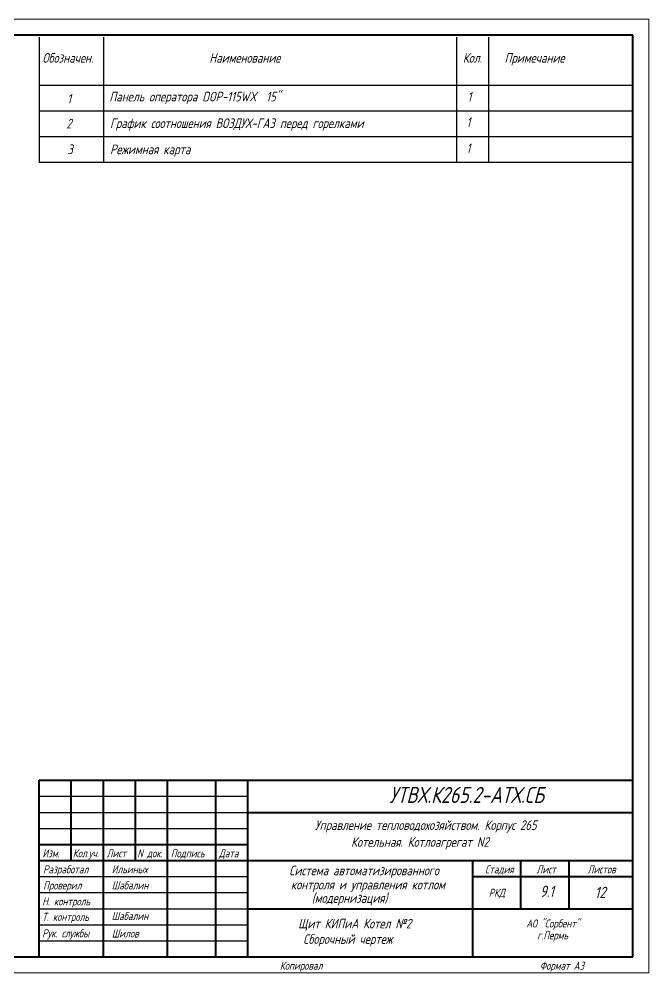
# Model space of a CAD drawing. Extents: x 1296 to 1960, y 266 to 609.
# Drawn here: x 1519.9 to 1716.2, y 312 to 609 of the extents above; entities that cross this region are included whole.
import ezdxf

# ---------------------------------------------------------------- set-up
doc = ezdxf.new("R2010")
doc.units = 0
doc.header["$LTSCALE"] = 20
doc.header["$MEASUREMENT"] = 0
doc.layers.get('0').update_dxf_attribs({"linetype": 'CONTINUOUS'})
for name, color, linetype, lineweight in [('MAIN', 7, 'CONTINUOUS', 50), ('Основная', 7, 'CONTINUOUS', 50), ('Текст', 7, 'CONTINUOUS', 50), ('Тонкая', 7, 'CONTINUOUS', 20)]:
    doc.layers.add(name, color=color, linetype=linetype, lineweight=lineweight)
doc.layers.add('АСУТП', color=7, linetype='CONTINUOUS')
doc.styles.add('GOST тип А', font='', dxfattribs={"oblique": 15})
doc.styles.get("Standard").update_dxf_attribs({"font": '', "oblique": 15, "height": 2.5})
doc.styles.add('АСУТП', font='', dxfattribs={"oblique": 15})
doc.styles.get('GOST тип А').set_extended_font_data('GOST type A')
doc.styles.get('Standard').set_extended_font_data('GOST type A')
doc.styles.get('АСУТП').set_extended_font_data('GOST type A')

msp = doc.modelspace()

# ---------------------------------------------------------------- linework, layer by layer
at = {"layer": 'АСУТП', "color": 7, "linetype": 'Continuous', "lineweight": 30}
for p, q in [((1526.218, 603.392, 1), (1526.218, 564.392, 1)), ((1546.218, 603.392, 1), (1546.218, 564.392, 1)), ((1656.218, 603.392, 1), (1656.218, 564.392, 1)), ((1666.218, 603.392, 1), (1666.218, 564.392, 1)), ((1526.218, 588.392, 1), (1711.218, 588.392, 1)), ((1526.218, 564.392, 1), (1711.218, 564.392, 1))]:
    msp.add_line(p, q, dxfattribs=at)
at = {"layer": 'АСУТП', "color": 7, "linetype": 'Continuous', "lineweight": -3}
for p, q in [((1526.218, 580.392, 1), (1711.218, 580.392, 1)), ((1526.218, 572.392, 1), (1711.218, 572.392, 1)), ((1526.218, 564.392, 1), (1711.218, 564.392, 1))]:
    msp.add_line(p, q, dxfattribs=at)
at = {"layer": 'Основная', "lineweight": 40}
for p, q in [((1711.218, 603.982, 1), (1316.218, 603.982, 1)), ((1711.218, 316.982, 1), (1711.218, 603.982, 1)), ((1526.218, 371.982, 1), (1711.218, 371.982, 1)), ((1526.218, 316.982, 1), (1526.218, 371.982, 1)), ((1536.218, 346.982, 1), (1536.218, 371.982, 1)), ((1546.218, 316.982, 1), (1546.218, 371.982, 1)), ((1556.218, 346.982, 1), (1556.218, 371.982, 1)), ((1566.218, 316.982, 1), (1566.218, 371.982, 1)), ((1581.218, 316.982, 1), (1581.218, 371.982, 1)), ((1591.218, 316.982, 1), (1591.218, 371.982, 1)), ((1591.218, 361.982, 1), (1711.218, 361.982, 1)), ((1526.218, 351.982, 1), (1591.218, 351.982, 1)), ((1526.218, 346.982, 1), (1711.218, 346.982, 1)), ((1661.218, 346.982, 1), (1661.218, 316.982, 1)), ((1676.218, 346.982, 1), (1676.218, 331.982, 1)), ((1691.218, 346.982, 1), (1691.218, 331.982, 1)), ((1661.218, 341.982, 1), (1711.218, 341.982, 1)), ((1591.218, 331.982, 1), (1711.218, 331.982, 1)), ((1304.204, 316.965, 1), (1711.218, 316.982, 1))]:
    msp.add_line(p, q, dxfattribs=at)
at = {"layer": 'Тонкая'}
for p, q in [((1716.218, 608.982, 1), (1296.218, 608.982, 1)), ((1716.218, 311.982, 1), (1716.218, 608.982, 1)), ((1296.218, 311.982, 1), (1716.218, 311.982, 1))]:
    msp.add_line(p, q, dxfattribs=at)
at = {"layer": 'Тонкая', "lineweight": -3}
for p, q in [((1526.218, 366.982, 1), (1591.218, 366.982, 1)), ((1526.218, 361.982, 1), (1591.218, 361.982, 1)), ((1526.218, 356.982, 1), (1591.218, 356.982, 1)), ((1526.218, 341.982, 1), (1591.218, 341.982, 1)), ((1526.218, 336.982, 1), (1591.218, 336.982, 1)), ((1526.218, 331.982, 1), (1591.218, 331.982, 1)), ((1526.218, 326.982, 1), (1591.218, 326.982, 1)), ((1526.218, 321.982, 1), (1591.218, 321.982, 1))]:
    msp.add_line(p, q, dxfattribs=at)

# ---------------------------------------------------------------- texts
at = {"color": 0, "linetype": 'Continuous', "style": 'GOST тип А', "oblique": 15}
msp.add_text('УТВХ.К265.2-АТХ.СБ', height=5, dxfattribs=at).set_placement((1635.339, 364.901, 1))
at = {"linetype": 'Continuous', "oblique": 15}
for s, p in [('Управление тепловодохозяйством. Корпус 265', (1612.134, 356.499, 1)), ('Котельная. Котлоагрегат N2', (1623.406, 351.249, 1)), ('Система автоматизированного ', (1604.137, 342.367, 1)), ('контроля и управления котлом', (1604.651, 337.967, 1)), ('(модернизация)', (1611.175, 333.794, 1)), ('Щит КИПиА Котел №2', (1606.885, 325.828, 1)), ('Сборочный чертеж', (1608.48, 321.019, 1))]:
    msp.add_text(s, height=3, dxfattribs=at).set_placement(p)
at = {"layer": 'MAIN', "style": 'GOST тип А', "oblique": 15}
for s, p in [('Изм.', (1527.218, 347.982, 1)), ('Копировал', (1601.218, 312.982, 1)), ('Формат A3', (1682.218, 312.982, 1))]:
    msp.add_text(s, height=2.5, dxfattribs=at).set_placement(p)
at = {"layer": 'MAIN', "lineweight": 40, "style": 'GOST тип А', "oblique": 15}
for s, height, p in [('Кол.уч.', 2.5, (1536.695, 347.982, 1)), ('Лист', 2.5, (1547.218, 347.982, 1)), ('N док.', 2.5, (1556.773, 347.982, 1)), ('Подпись', 2.5, (1567.218, 347.982, 1)), ('Дата', 2.5, (1582.218, 347.982, 1)), ('Разработал', 2.5, (1527.443, 342.982, 1)), ('Ильиных', 2.5, (1548.823, 343.009, 1)), ('Стадия', 2.5, (1665.154, 342.982, 1)), ('Лист', 2.5, (1681.176, 342.982, 1)), ('Листов', 2.5, (1697.093, 342.982, 1)), ('Проверил', 2.5, (1527.443, 337.982, 1)), ('Шабалин', 2.5, (1548.823, 338.009, 1)), ('9.1', 3.5, (1682.277, 335.651, 1)), ('12', 3.5, (1699.374, 335.316, 1)), ('Н. контроль', 2.5, (1527.14, 333.009, 1)), ('Т. контроль', 2.5, (1527.14, 328.187, 1)), ('Шабалин', 2.5, (1548.794, 328.459, 1)), ('Рук. службы', 2.5, (1527.14, 323.064, 1)), ('Шилов', 2.5, (1548.823, 323.009, 1))]:
    msp.add_text(s, height=height, dxfattribs=at).set_placement(p)
at = {"layer": 'MAIN', "color": 7, "linetype": 'Continuous', "style": 'GOST тип А', "oblique": 15}
for s, p in [('АО "Сорбент"', (1677.946, 326.126, 1)), ('г.Пермь', (1681.401, 322.431, 1))]:
    msp.add_text(s, height=2.5, dxfattribs=at).set_placement(p)
at = {"layer": 'АСУТП', "color": 7, "linetype": 'Continuous', "lineweight": -3, "oblique": 15}
for s, style, p in [('Обозначен.', 'GOST тип А', (1527.218, 595.392, 1)), ('Наименование', 'GOST тип А', (1579.218, 595.392, 1)), ('Кол.', 'GOST тип А', (1658.218, 595.392, 1)), ('Примечание', 'GOST тип А', (1671.218, 595.392, 1)), ('1', 'АСУТП', (1534.945, 582.7, 1)), ('Панель оператора DOP-115WX  15"', 'GOST тип А', (1548.085, 583.336, 1)), ('1', 'АСУТП', (1659.665, 583.285, 1)), ('2', 'АСУТП', (1534.658, 574.928, 1)), ('График соотношения ВОЗДУХ-ГАЗ перед горелками', 'GOST тип А', (1548.268, 575.042, 1)), ('1', 'АСУТП', (1659.348, 575.357, 1)), ('1', 'АСУТП', (1659.348, 567.251, 1)), ('3', 'АСУТП', (1534.982, 566.933, 1)), ('Режимная карта', 'GOST тип А', (1548.289, 566.914, 1))]:
    msp.add_text(s, height=3, dxfattribs=dict(at, style=style)).set_placement(p)
at = {"layer": 'Текст', "lineweight": -3, "oblique": 15}
msp.add_text('РКД', height=2.5, dxfattribs=at).set_placement((1666.305, 335.679, 11))

doc.saveas('drawing.dxf')
